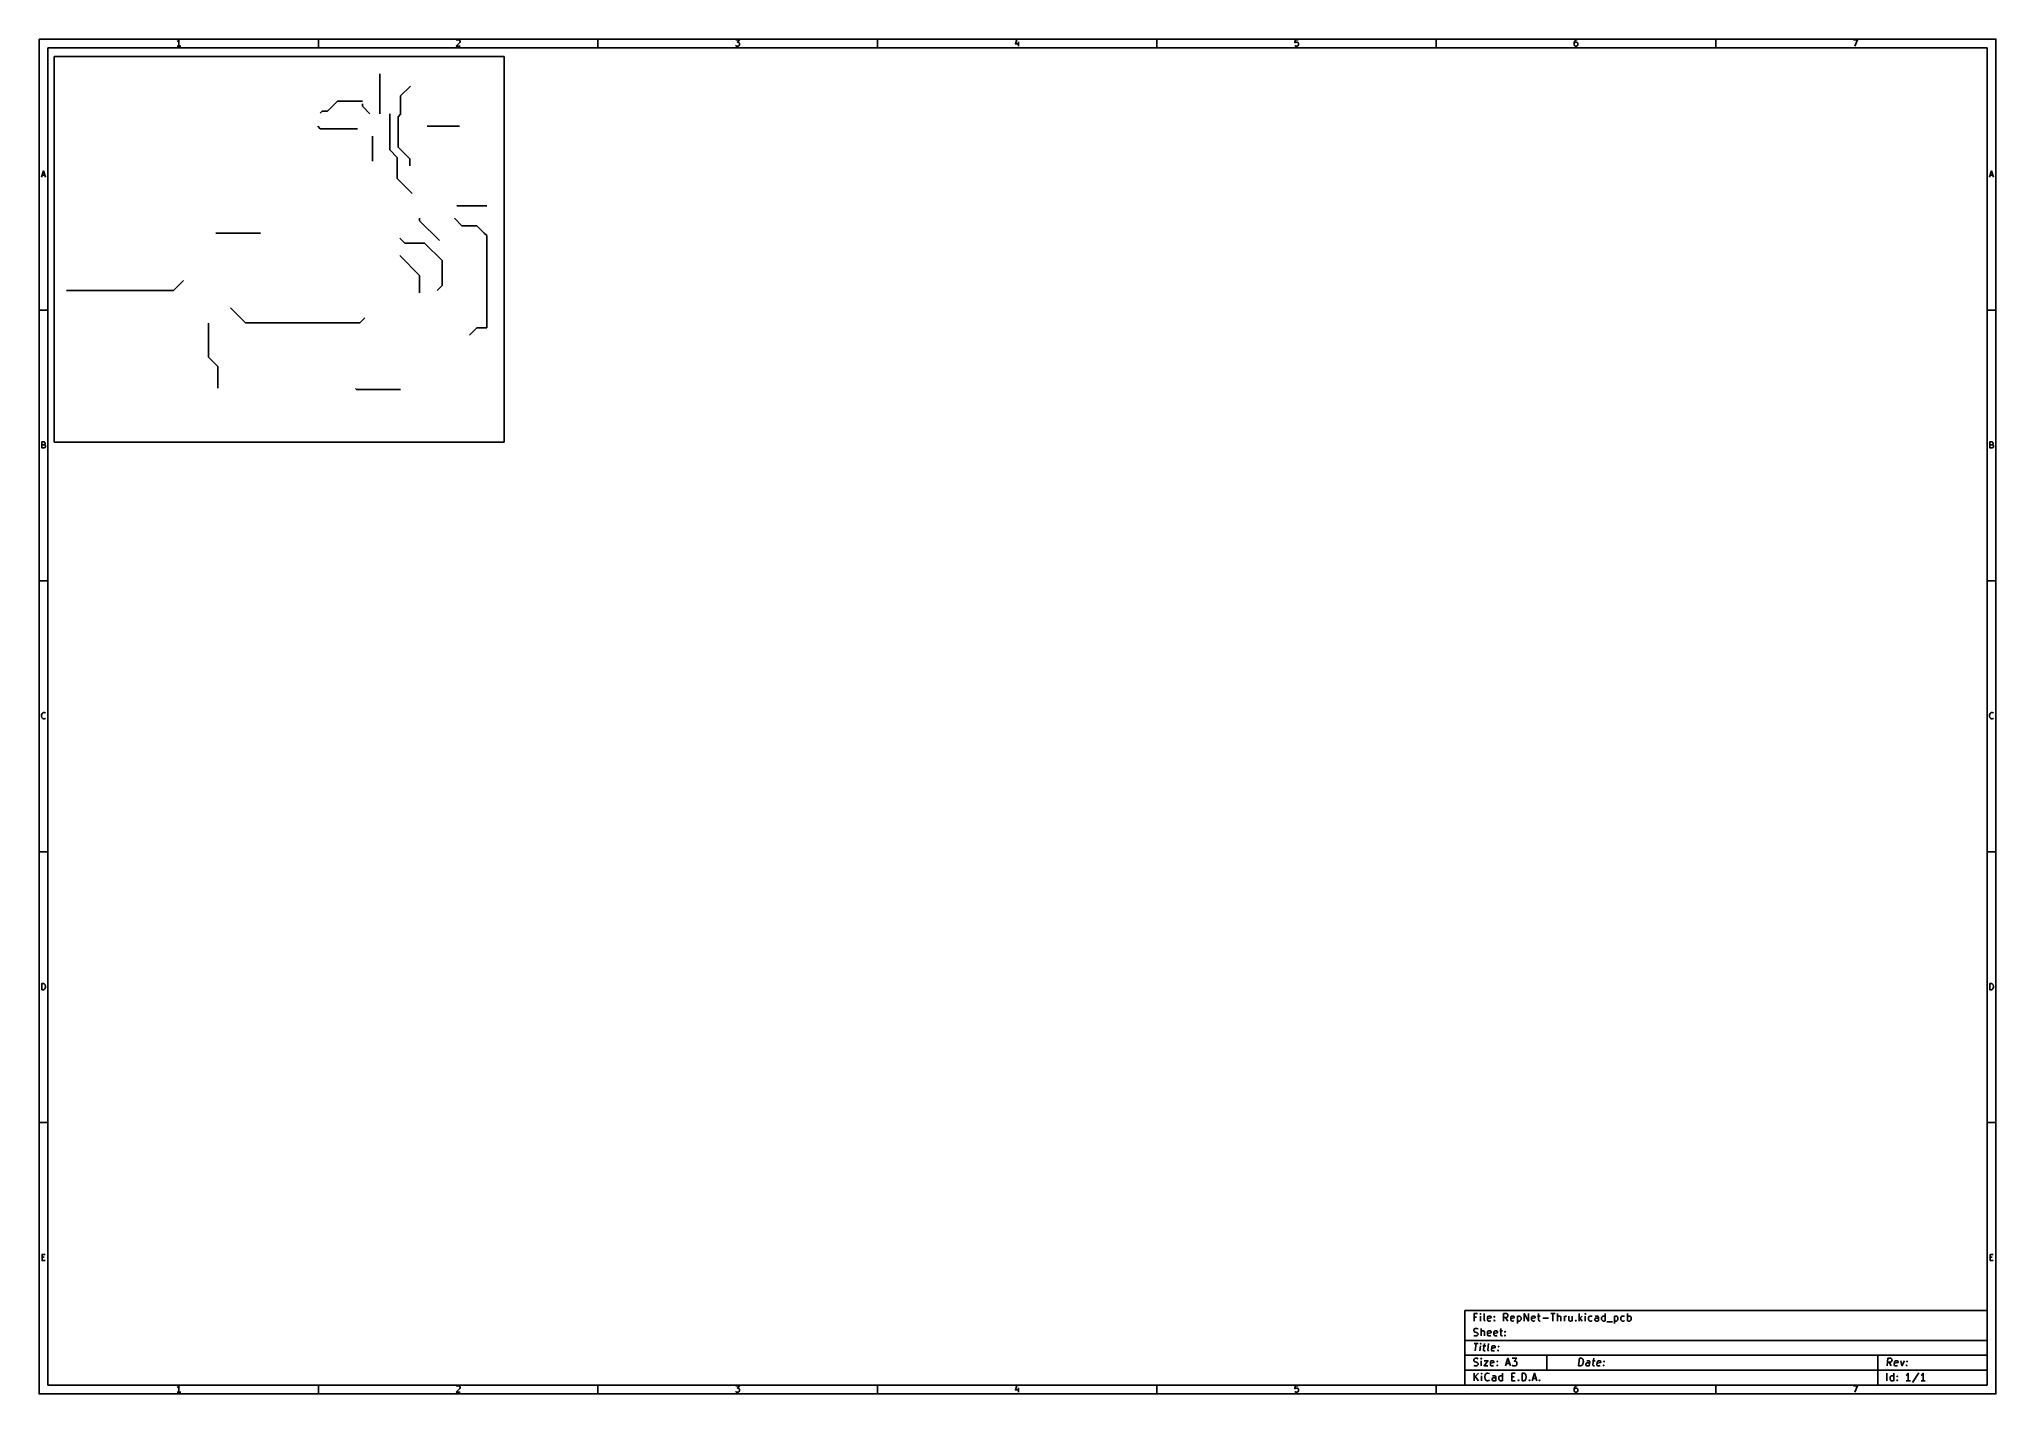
# Model space of a CAD drawing. Extents: x 3200 to 129080, y -89502 to -2358.
import ezdxf

# ---------------------------------------------------------------- set-up
doc = ezdxf.new("R2010")
doc.units = 0
doc.layers.get('0').update_dxf_attribs({"linetype": 'CONTINUOUS'})

msp = doc.modelspace()

# ---------------------------------------------------------------- linework, layer by layer
at = {"color": 7}
for points in [[(3200, -2358.104567), (129080, -2358.104567), (129080, -89502.104567), (3200, -89502.104567), (3200, -2358.104567)], [(12192, -2799.704567), (12192, -2399.704567), (12153.6, -2456.504567), (12115.2, -2494.904567), (12077.6, -2514.104567)], [(21176, -2358.104567), (21176, -2918.104567)], [(30053.6, -2438.104567), (30072, -2418.904567), (30110.4, -2399.704567), (30205.6, -2399.704567), (30244, -2418.904567), (30263.2, -2438.104567), (30281.6, -2475.704567), (30281.6, -2514.104567), (30263.2, -2570.904567), (30034.4, -2799.704567), (30281.6, -2799.704567)], [(39152, -2358.104567), (39152, -2918.104567)], [(48010.4, -2399.704567), (48257.6, -2399.704567), (48124.8, -2551.704567), (48181.6, -2551.704567), (48220, -2570.904567), (48239.2, -2590.104567), (48257.6, -2628.504567), (48257.6, -2723.704567), (48239.2, -2761.304567), (48220, -2780.504567), (48181.6, -2799.704567), (48067.2, -2799.704567), (48029.6, -2780.504567), (48010.4, -2761.304567)], [(57128, -2358.104567), (57128, -2918.104567)], [(66100.8, -2380.504567), (66005.6, -2666.104567), (66252.8, -2666.104567)], [(75104, -2358.104567), (75104, -2918.104567)], [(84191.2, -2399.704567), (84000, -2399.704567), (83981.6, -2590.104567), (84000, -2570.904567), (84038.4, -2551.704567), (84133.6, -2551.704567), (84172, -2570.904567), (84191.2, -2590.104567), (84209.6, -2628.504567), (84209.6, -2723.704567), (84191.2, -2761.304567), (84172, -2780.504567), (84133.6, -2799.704567), (84038.4, -2799.704567), (84000, -2780.504567), (83981.6, -2761.304567)], [(93080, -2358.104567), (93080, -2918.104567)], [(102148, -2399.704567), (102072, -2399.704567), (102033.6, -2418.904567), (102014.4, -2438.104567), (101976, -2494.904567), (101957.6, -2570.904567), (101957.6, -2723.704567), (101976, -2761.304567), (101995.2, -2780.504567), (102033.6, -2799.704567), (102109.6, -2799.704567), (102148, -2780.504567), (102167.2, -2761.304567), (102185.6, -2723.704567), (102185.6, -2628.504567), (102167.2, -2590.104567), (102148, -2570.904567), (102109.6, -2551.704567), (102033.6, -2551.704567), (101995.2, -2570.904567), (101976, -2590.104567), (101957.6, -2628.504567)], [(111056, -2358.104567), (111056, -2918.104567)], [(119914.4, -2399.704567), (120180.8, -2399.704567), (120009.6, -2799.704567)], [(3760, -2918.104567), (128520, -2918.104567), (128520, -88942.104567), (3760, -88942.104567), (3760, -2918.104567)], [(33120, -3478.104567), (4160, -3478.104567)], [(4160, -28278.104567), (4160, -3478.104567)], [(12305.6, -2799.704567), (12077.6, -2799.704567)], [(33120, -3478.104567), (33120, -15478.104567)], [(66196, -2533.304567), (66196, -2799.704567)], [(25120, -7158.104567), (25120, -4918.104567), (25120, -4598.104567)], [(26456, -7189.304567), (26456, -6007.704567), (27086.4, -5378.104567)], [(21400, -6998.104567), (21280, -7118.104567)], [(21400, -6998.104567), (21760, -6998.104567)], [(21760, -6998.104567), (22400, -6358.104567)], [(22400, -6358.104567), (24000, -6358.104567)], [(24000, -6678.104567), (24000, -6518.104567)], [(24480, -7158.104567), (24000, -6678.104567)], [(25760, -7158.104567), (25760, -9484.504567), (26240, -9964.504567)], [(26299.2, -7346.904567), (26456, -7189.304567)], [(26299.2, -9314.904567), (26299.2, -7346.904567)], [(21120, -7958.104567), (21280, -8118.104567)], [(21280, -8118.104567), (23680, -8118.104567)], [(24640, -10198.104567), (24640, -8598.104567)], [(28160, -7958.104567), (30240, -7958.104567)], [(26240, -10198.104567), (26240, -9964.504567)], [(27040, -10055.704567), (26299.2, -9314.904567)], [(27040, -10518.104567), (27040, -10055.704567)], [(3346.4, -11231.704567), (3480, -10831.704567), (3612.8, -11231.704567)], [(3384, -11117.304567), (3575.2, -11117.304567)], [(27200, -12278.104567), (26240, -11318.104567), (26240, -10198.104567)], [(128666.4, -11231.704567), (128800, -10831.704567), (128932.8, -11231.704567)], [(128704, -11117.304567), (128895.2, -11117.304567)], [(30080, -13078.104567), (32000, -13078.104567)], [(14560, -14838.104567), (17440, -14838.104567)], [(28960, -15318.104567), (27680, -14038.104567), (27680, -13878.104567)], [(29920, -13878.104567), (30400, -14358.104567), (31360, -14358.104567)], [(31360, -14358.104567), (31840, -14838.104567)], [(31840, -14838.104567), (32000, -14998.104567)], [(32000, -14998.104567), (32000, -20918.104567)], [(26400, -15158.104567), (26720, -15478.104567)], [(26400, -16278.104567), (27680, -17558.104567)], [(26720, -15478.104567), (28000, -15478.104567)], [(28000, -15478.104567), (29120, -16598.104567)], [(33120, -15478.104567), (33120, -18518.104567)], [(27680, -17558.104567), (27680, -18678.104567)], [(29120, -16598.104567), (29120, -18198.104567)], [(12480, -17878.104567), (11840, -18518.104567), (4960, -18518.104567)], [(29120, -18198.104567), (28800, -18518.104567)], [(33120, -18518.104567), (33120, -27318.104567)], [(3200, -19782.104567), (3760, -19782.104567)], [(16480, -20598.104567), (15520, -19638.104567)], [(129080, -19782.104567), (128520, -19782.104567)], [(14700, -24818.104567), (14700, -23418.104567), (14100, -22818.104567), (14100, -20618.104567)], [(23840, -20598.104567), (16480, -20598.104567)], [(24160, -20278.104567), (23840, -20598.104567)], [(32000, -20918.104567), (31360, -20918.104567), (30880, -21398.104567)], [(23543.2, -24826.904567), (23621.6, -24906.104567)], [(23621.6, -24906.104567), (26456, -24906.104567)], [(33120, -28278.104567), (33120, -26998.104567)], [(3508, -28446.104567), (3565.6, -28465.304567), (3584, -28484.504567), (3603.2, -28522.104567), (3603.2, -28579.704567), (3584, -28617.304567), (3565.6, -28636.504567), (3527.2, -28655.704567), (3375.2, -28655.704567), (3375.2, -28255.704567), (3508, -28255.704567), (3546.4, -28274.904567), (3565.6, -28294.104567), (3584, -28331.704567), (3584, -28370.104567), (3565.6, -28407.704567), (3546.4, -28426.904567), (3508, -28446.104567), (3375.2, -28446.104567)], [(8000, -28278.104567), (4160, -28278.104567)], [(8000, -28278.104567), (21440, -28278.104567)], [(21440, -28278.104567), (33120, -28278.104567)], [(128828, -28446.104567), (128885.6, -28465.304567), (128904, -28484.504567), (128923.2, -28522.104567), (128923.2, -28579.704567), (128904, -28617.304567), (128885.6, -28636.504567), (128847.2, -28655.704567), (128695.2, -28655.704567), (128695.2, -28255.704567), (128828, -28255.704567), (128866.4, -28274.904567), (128885.6, -28294.104567), (128904, -28331.704567), (128904, -28370.104567), (128885.6, -28407.704567), (128866.4, -28426.904567), (128828, -28446.104567), (128695.2, -28446.104567)], [(3200, -37206.104567), (3760, -37206.104567)], [(129080, -37206.104567), (128520, -37206.104567)], [(3603.2, -46041.304567), (3584, -46060.504567), (3527.2, -46079.704567), (3488.8, -46079.704567), (3432, -46060.504567), (3393.6, -46022.104567), (3375.2, -45984.504567), (3356, -45908.504567), (3356, -45850.904567), (3375.2, -45774.904567), (3393.6, -45736.504567), (3432, -45698.904567), (3488.8, -45679.704567), (3527.2, -45679.704567), (3584, -45698.904567), (3603.2, -45718.104567)], [(128923.2, -46041.304567), (128904, -46060.504567), (128847.2, -46079.704567), (128808.8, -46079.704567), (128752, -46060.504567), (128713.6, -46022.104567), (128695.2, -45984.504567), (128676, -45908.504567), (128676, -45850.904567), (128695.2, -45774.904567), (128713.6, -45736.504567), (128752, -45698.904567), (128808.8, -45679.704567), (128847.2, -45679.704567), (128904, -45698.904567), (128923.2, -45718.104567)], [(3200, -54630.104567), (3760, -54630.104567)], [(129080, -54630.104567), (128520, -54630.104567)], [(3375.2, -63503.704567), (3375.2, -63103.704567), (3470.4, -63103.704567), (3527.2, -63122.904567), (3565.6, -63160.504567), (3584, -63198.904567), (3603.2, -63274.904567), (3603.2, -63332.504567), (3584, -63408.504567), (3565.6, -63446.104567), (3527.2, -63484.504567), (3470.4, -63503.704567), (3375.2, -63503.704567)], [(128695.2, -63503.704567), (128695.2, -63103.704567), (128790.4, -63103.704567), (128847.2, -63122.904567), (128885.6, -63160.504567), (128904, -63198.904567), (128923.2, -63274.904567), (128923.2, -63332.504567), (128904, -63408.504567), (128885.6, -63446.104567), (128847.2, -63484.504567), (128790.4, -63503.704567), (128695.2, -63503.704567)], [(3200, -72054.104567), (3760, -72054.104567)], [(129080, -72054.104567), (128520, -72054.104567)], [(3584, -80927.704567), (3393.6, -80927.704567), (3393.6, -80527.704567), (3584, -80527.704567)], [(128904, -80927.704567), (128713.6, -80927.704567), (128713.6, -80527.704567), (128904, -80527.704567)], [(3393.6, -80718.104567), (3527.2, -80718.104567)], [(128713.6, -80718.104567), (128847.2, -80718.104567)], [(94920, -84142.104567), (94920, -88942.104567)], [(94920, -84142.104567), (128520, -84142.104567)], [(94920, -84142.104567), (128520, -84142.104567)], [(95513.6, -84815.704567), (95513.6, -84335.704567), (95742.4, -84335.704567)], [(95925.6, -84335.704567), (95902.4, -84358.904567), (95925.6, -84382.104567), (95948, -84358.904567), (95925.6, -84335.704567), (95925.6, -84382.104567)], [(96222.4, -84815.704567), (96176.8, -84793.304567), (96153.6, -84747.704567), (96153.6, -84335.704567)], [(97411.2, -84815.704567), (97411.2, -84335.704567), (97593.6, -84335.704567), (97640, -84358.904567), (97662.4, -84382.104567), (97685.6, -84427.704567), (97685.6, -84495.704567), (97662.4, -84542.104567), (97640, -84564.504567), (97593.6, -84587.704567), (97411.2, -84587.704567)], [(98736.8, -84815.704567), (98736.8, -84335.704567), (99011.2, -84815.704567), (99011.2, -84335.704567)], [(99651.2, -84335.704567), (99651.2, -84747.704567), (99673.6, -84793.304567), (99720, -84815.704567), (99765.6, -84815.704567)], [(100451.2, -84335.704567), (100725.6, -84335.704567)], [(100588, -84815.704567), (100588, -84335.704567)], [(100885.6, -84815.704567), (100885.6, -84335.704567)], [(102280, -84815.704567), (102280, -84335.704567)], [(102668, -84335.704567), (102645.6, -84358.904567), (102668, -84382.104567), (102691.2, -84358.904567), (102668, -84335.704567), (102668, -84382.104567)], [(103948, -84815.704567), (103948, -84335.704567)], [(105388, -84815.704567), (105388, -84335.704567)], [(95491.2, -85753.304567), (95560, -85775.704567), (95673.6, -85775.704567), (95720, -85753.304567), (95742.4, -85730.104567), (95765.6, -85684.504567), (95765.6, -85638.904567), (95742.4, -85593.304567), (95720, -85570.104567), (95673.6, -85547.704567), (95582.4, -85524.504567), (95536.8, -85502.104567), (95513.6, -85478.904567), (95491.2, -85433.304567), (95491.2, -85387.704567), (95513.6, -85342.104567), (95536.8, -85318.904567), (95582.4, -85295.704567), (95696.8, -85295.704567), (95765.6, -85318.904567)], [(95673.6, -84564.504567), (95513.6, -84564.504567)], [(95925.6, -84815.704567), (95925.6, -84495.704567)], [(95971.2, -85775.704567), (95971.2, -85295.704567)], [(96176.8, -85775.704567), (96176.8, -85524.504567), (96153.6, -85478.904567), (96108, -85455.704567), (96040, -85455.704567), (95993.6, -85478.904567), (95971.2, -85502.104567)], [(96588, -84793.304567), (96542.4, -84815.704567), (96451.2, -84815.704567), (96405.6, -84793.304567), (96382.4, -84747.704567), (96382.4, -84564.504567), (96405.6, -84518.904567), (96451.2, -84495.704567), (96542.4, -84495.704567), (96588, -84518.904567), (96611.2, -84564.504567), (96611.2, -84610.104567), (96382.4, -84655.704567)], [(96588, -85753.304567), (96542.4, -85775.704567), (96451.2, -85775.704567), (96405.6, -85753.304567), (96382.4, -85707.704567), (96382.4, -85524.504567), (96405.6, -85478.904567), (96451.2, -85455.704567), (96542.4, -85455.704567), (96588, -85478.904567), (96611.2, -85524.504567), (96611.2, -85570.104567), (96382.4, -85615.704567)], [(96816.8, -84518.904567), (96840, -84542.104567), (96816.8, -84564.504567), (96793.6, -84542.104567), (96816.8, -84518.904567), (96816.8, -84564.504567)], [(96816.8, -84770.104567), (96840, -84793.304567), (96816.8, -84815.704567), (96793.6, -84793.304567), (96816.8, -84770.104567), (96816.8, -84815.704567)], [(97000, -85753.304567), (96953.6, -85775.704567), (96862.4, -85775.704567), (96816.8, -85753.304567), (96793.6, -85707.704567), (96793.6, -85524.504567), (96816.8, -85478.904567), (96862.4, -85455.704567), (96953.6, -85455.704567), (97000, -85478.904567), (97022.4, -85524.504567), (97022.4, -85570.104567), (96793.6, -85615.704567)], [(97160, -85455.704567), (97342.4, -85455.704567)], [(97228, -85295.704567), (97228, -85707.704567), (97251.2, -85753.304567), (97296.8, -85775.704567), (97342.4, -85775.704567)], [(97502.4, -85478.904567), (97525.6, -85502.104567), (97502.4, -85524.504567), (97480, -85502.104567), (97502.4, -85478.904567), (97502.4, -85524.504567)], [(97685.6, -84815.704567), (97525.6, -84587.704567)], [(98073.6, -84793.304567), (98028, -84815.704567), (97936.8, -84815.704567), (97891.2, -84793.304567), (97868, -84747.704567), (97868, -84564.504567), (97891.2, -84518.904567), (97936.8, -84495.704567), (98028, -84495.704567), (98073.6, -84518.904567), (98096.8, -84564.504567), (98096.8, -84610.104567), (97868, -84655.704567)], [(98302.4, -84495.704567), (98302.4, -84975.704567)], [(98302.4, -84518.904567), (98348, -84495.704567), (98440, -84495.704567), (98485.6, -84518.904567), (98508, -84542.104567), (98531.2, -84587.704567), (98531.2, -84724.504567), (98508, -84770.104567), (98485.6, -84793.304567), (98440, -84815.704567), (98348, -84815.704567), (98302.4, -84793.304567)], [(99422.4, -84793.304567), (99376.8, -84815.704567), (99285.6, -84815.704567), (99240, -84793.304567), (99216.8, -84747.704567), (99216.8, -84564.504567), (99240, -84518.904567), (99285.6, -84495.704567), (99376.8, -84495.704567), (99422.4, -84518.904567), (99445.6, -84564.504567), (99445.6, -84610.104567), (99216.8, -84655.704567)], [(99582.4, -84495.704567), (99765.6, -84495.704567)], [(99925.6, -84633.304567), (100291.2, -84633.304567)], [(101091.2, -84815.704567), (101091.2, -84564.504567), (101068, -84518.904567), (101022.4, -84495.704567), (100953.6, -84495.704567), (100908, -84518.904567), (100885.6, -84542.104567)], [(101320, -84815.704567), (101320, -84495.704567)], [(101320, -84587.704567), (101342.4, -84542.104567), (101365.6, -84518.904567), (101411.2, -84495.704567), (101456.8, -84495.704567)], [(101616.8, -84495.704567), (101616.8, -84747.704567), (101640, -84793.304567), (101685.6, -84815.704567), (101753.6, -84815.704567), (101800, -84793.304567), (101822.4, -84770.104567)], [(101822.4, -84495.704567), (101822.4, -84815.704567)], [(102051.2, -84770.104567), (102073.6, -84793.304567), (102051.2, -84815.704567), (102028, -84793.304567), (102051.2, -84770.104567), (102051.2, -84815.704567)], [(102462.4, -84495.704567), (102280, -84678.904567)], [(102325.6, -84633.304567), (102462.4, -84815.704567)], [(102668, -84815.704567), (102668, -84495.704567)], [(103102.4, -84793.304567), (103056.8, -84815.704567), (102965.6, -84815.704567), (102920, -84793.304567), (102896.8, -84770.104567), (102873.6, -84724.504567), (102873.6, -84587.704567), (102896.8, -84542.104567), (102920, -84518.904567), (102965.6, -84495.704567), (103056.8, -84495.704567), (103102.4, -84518.904567)], [(103513.6, -84793.304567), (103468, -84815.704567), (103353.6, -84815.704567), (103308, -84793.304567), (103285.6, -84747.704567), (103285.6, -84702.104567), (103308, -84655.704567), (103353.6, -84633.304567), (103468, -84633.304567), (103513.6, -84610.104567)], [(103513.6, -84815.704567), (103513.6, -84564.504567), (103491.2, -84518.904567), (103445.6, -84495.704567), (103353.6, -84495.704567), (103308, -84518.904567)], [(103948, -84793.304567), (103902.4, -84815.704567), (103811.2, -84815.704567), (103765.6, -84793.304567), (103742.4, -84770.104567), (103720, -84724.504567), (103720, -84587.704567), (103742.4, -84542.104567), (103765.6, -84518.904567), (103811.2, -84495.704567), (103902.4, -84495.704567), (103948, -84518.904567)], [(104062.4, -84862.104567), (104428, -84862.104567)], [(104542.4, -84495.704567), (104542.4, -84975.704567)], [(104542.4, -84518.904567), (104588, -84495.704567), (104680, -84495.704567), (104725.6, -84518.904567), (104748, -84542.104567), (104771.2, -84587.704567), (104771.2, -84724.504567), (104748, -84770.104567), (104725.6, -84793.304567), (104680, -84815.704567), (104588, -84815.704567), (104542.4, -84793.304567)], [(105182.4, -84793.304567), (105136.8, -84815.704567), (105045.6, -84815.704567), (105000, -84793.304567), (104976.8, -84770.104567), (104953.6, -84724.504567), (104953.6, -84587.704567), (104976.8, -84542.104567), (105000, -84518.904567), (105045.6, -84495.704567), (105136.8, -84495.704567), (105182.4, -84518.904567)], [(105388, -84518.904567), (105433.6, -84495.704567), (105525.6, -84495.704567), (105571.2, -84518.904567), (105593.6, -84542.104567), (105616.8, -84587.704567), (105616.8, -84724.504567), (105593.6, -84770.104567), (105571.2, -84793.304567), (105525.6, -84815.704567), (105433.6, -84815.704567), (105388, -84793.304567)], [(94920, -86062.104567), (128520, -86062.104567)], [(95511.2, -86255.704567), (95785.6, -86255.704567)], [(95588, -86735.704567), (95648, -86255.704567)], [(95885.6, -86735.704567), (95925.6, -86415.704567)], [(95945.6, -86255.704567), (95920, -86278.904567), (95940, -86302.104567), (95965.6, -86278.904567), (95945.6, -86255.704567), (95940, -86302.104567)], [(96085.6, -86415.704567), (96268, -86415.704567)], [(96173.6, -86255.704567), (96122.4, -86667.704567), (96140, -86713.304567), (96182.4, -86735.704567), (96228, -86735.704567)], [(96456.8, -86735.704567), (96413.6, -86713.304567), (96396.8, -86667.704567), (96448, -86255.704567)], [(96825.6, -86713.304567), (96776.8, -86735.704567), (96685.6, -86735.704567), (96642.4, -86713.304567), (96625.6, -86667.704567), (96648, -86484.504567), (96676.8, -86438.904567), (96725.6, -86415.704567), (96816.8, -86415.704567), (96860, -86438.904567), (96876.8, -86484.504567), (96871.2, -86530.104567), (96636.8, -86575.704567)], [(97056.8, -86690.104567), (97076.8, -86713.304567), (97051.2, -86735.704567), (97031.2, -86713.304567), (97056.8, -86690.104567), (97051.2, -86735.704567)], [(97088, -86438.904567), (97108, -86462.104567), (97082.4, -86484.504567), (97062.4, -86462.104567), (97088, -86438.904567), (97082.4, -86484.504567)], [(97502.4, -85730.104567), (97525.6, -85753.304567), (97502.4, -85775.704567), (97480, -85753.304567), (97502.4, -85730.104567), (97502.4, -85775.704567)], [(94920, -87022.104567), (128520, -87022.104567)], [(94920, -87982.104567), (128520, -87982.104567)], [(95491.2, -87673.304567), (95560, -87695.704567), (95673.6, -87695.704567), (95720, -87673.304567), (95742.4, -87650.104567), (95765.6, -87604.504567), (95765.6, -87558.904567), (95742.4, -87513.304567), (95720, -87490.104567), (95673.6, -87467.704567), (95582.4, -87444.504567), (95536.8, -87422.104567), (95513.6, -87398.904567), (95491.2, -87353.304567), (95491.2, -87307.704567), (95513.6, -87262.104567), (95536.8, -87238.904567), (95582.4, -87215.704567), (95696.8, -87215.704567), (95765.6, -87238.904567)], [(95971.2, -87215.704567), (95948, -87238.904567), (95971.2, -87262.104567), (95993.6, -87238.904567), (95971.2, -87215.704567), (95971.2, -87262.104567)], [(95971.2, -87695.704567), (95971.2, -87375.704567)], [(96153.6, -87375.704567), (96405.6, -87375.704567), (96153.6, -87695.704567), (96405.6, -87695.704567)], [(96771.2, -87673.304567), (96725.6, -87695.704567), (96633.6, -87695.704567), (96588, -87673.304567), (96565.6, -87627.704567), (96565.6, -87444.504567), (96588, -87398.904567), (96633.6, -87375.704567), (96725.6, -87375.704567), (96771.2, -87398.904567), (96793.6, -87444.504567), (96793.6, -87490.104567), (96565.6, -87535.704567)], [(97000, -87398.904567), (97022.4, -87422.104567), (97000, -87444.504567), (96976.8, -87422.104567), (97000, -87398.904567), (97000, -87444.504567)], [(97000, -87650.104567), (97022.4, -87673.304567), (97000, -87695.704567), (96976.8, -87673.304567), (97000, -87650.104567), (97000, -87695.704567)], [(97525.6, -87695.704567), (97685.6, -87215.704567), (97845.6, -87695.704567)], [(97571.2, -87558.904567), (97800, -87558.904567)], [(97960, -87215.704567), (98256.8, -87215.704567), (98096.8, -87398.904567), (98165.6, -87398.904567), (98211.2, -87422.104567), (98233.6, -87444.504567), (98256.8, -87490.104567), (98256.8, -87604.504567), (98233.6, -87650.104567), (98211.2, -87673.304567), (98165.6, -87695.704567), (98028, -87695.704567), (97982.4, -87673.304567), (97960, -87650.104567)], [(100200, -87022.104567), (100200, -87982.104567)], [(102240, -87695.704567), (102300, -87215.704567), (102413.6, -87215.704567), (102480, -87238.904567), (102520, -87284.504567), (102536.8, -87330.104567), (102548, -87422.104567), (102540, -87490.104567), (102505.6, -87582.104567), (102476.8, -87627.704567), (102425.6, -87673.304567), (102353.6, -87695.704567), (102240, -87695.704567)], [(102928, -87673.304567), (102880, -87695.704567), (102765.6, -87695.704567), (102722.4, -87673.304567), (102705.6, -87627.704567), (102711.2, -87582.104567), (102740, -87535.704567), (102788, -87513.304567), (102902.4, -87513.304567), (102951.2, -87490.104567)], [(102925.6, -87695.704567), (102956.8, -87444.504567), (102940, -87398.904567), (102896.8, -87375.704567), (102805.6, -87375.704567), (102756.8, -87398.904567)], [(103125.6, -87375.704567), (103308, -87375.704567)], [(103213.6, -87215.704567), (103162.4, -87627.704567), (103180, -87673.304567), (103222.4, -87695.704567), (103268, -87695.704567)], [(103613.6, -87673.304567), (103565.6, -87695.704567), (103473.6, -87695.704567), (103431.2, -87673.304567), (103413.6, -87627.704567), (103436.8, -87444.504567), (103465.6, -87398.904567), (103513.6, -87375.704567), (103605.6, -87375.704567), (103648, -87398.904567), (103665.6, -87444.504567), (103660, -87490.104567), (103425.6, -87535.704567)], [(103845.6, -87650.104567), (103865.6, -87673.304567), (103840, -87695.704567), (103820, -87673.304567), (103845.6, -87650.104567), (103840, -87695.704567)], [(103876.8, -87398.904567), (103896.8, -87422.104567), (103871.2, -87444.504567), (103851.2, -87422.104567), (103876.8, -87398.904567), (103871.2, -87444.504567)], [(121480, -87022.104567), (121480, -88942.104567)], [(122080, -87695.704567), (122140, -87215.704567), (122322.4, -87215.704567), (122365.6, -87238.904567), (122385.6, -87262.104567), (122402.4, -87307.704567), (122393.6, -87375.704567), (122365.6, -87422.104567), (122340, -87444.504567), (122291.2, -87467.704567), (122108, -87467.704567)], [(122353.6, -87695.704567), (122222.4, -87467.704567)], [(122745.6, -87673.304567), (122696.8, -87695.704567), (122605.6, -87695.704567), (122562.4, -87673.304567), (122545.6, -87627.704567), (122568, -87444.504567), (122596.8, -87398.904567), (122645.6, -87375.704567), (122736.8, -87375.704567), (122780, -87398.904567), (122796.8, -87444.504567), (122791.2, -87490.104567), (122556.8, -87535.704567)], [(122965.6, -87375.704567), (123040, -87695.704567), (123193.6, -87375.704567)], [(123342.4, -87650.104567), (123362.4, -87673.304567), (123336.8, -87695.704567), (123316.8, -87673.304567), (123342.4, -87650.104567), (123336.8, -87695.704567)], [(123373.6, -87398.904567), (123393.6, -87422.104567), (123368, -87444.504567), (123348, -87422.104567), (123373.6, -87398.904567), (123368, -87444.504567)], [(12192, -89383.704567), (12192, -88983.704567), (12153.6, -89040.504567), (12115.2, -89078.904567), (12077.6, -89098.104567)], [(21176, -89502.104567), (21176, -88942.104567)], [(30053.6, -89022.104567), (30072, -89002.904567), (30110.4, -88983.704567), (30205.6, -88983.704567), (30244, -89002.904567), (30263.2, -89022.104567), (30281.6, -89059.704567), (30281.6, -89098.104567), (30263.2, -89154.904567), (30034.4, -89383.704567), (30281.6, -89383.704567)], [(39152, -89502.104567), (39152, -88942.104567)], [(48010.4, -88983.704567), (48257.6, -88983.704567), (48124.8, -89135.704567), (48181.6, -89135.704567), (48220, -89154.904567), (48239.2, -89174.104567), (48257.6, -89212.504567), (48257.6, -89307.704567), (48239.2, -89345.304567), (48220, -89364.504567), (48181.6, -89383.704567), (48067.2, -89383.704567), (48029.6, -89364.504567), (48010.4, -89345.304567)], [(57128, -89502.104567), (57128, -88942.104567)], [(66100.8, -88964.504567), (66005.6, -89250.104567), (66252.8, -89250.104567)], [(66196, -89117.304567), (66196, -89383.704567)], [(75104, -89502.104567), (75104, -88942.104567)], [(84191.2, -88983.704567), (84000, -88983.704567), (83981.6, -89174.104567), (84000, -89154.904567), (84038.4, -89135.704567), (84133.6, -89135.704567), (84172, -89154.904567), (84191.2, -89174.104567), (84209.6, -89212.504567), (84209.6, -89307.704567), (84191.2, -89345.304567), (84172, -89364.504567), (84133.6, -89383.704567), (84038.4, -89383.704567), (84000, -89364.504567), (83981.6, -89345.304567)], [(93080, -89502.104567), (93080, -88942.104567)], [(95513.6, -88655.704567), (95513.6, -88175.704567)], [(95788, -88175.704567), (95513.6, -88450.104567)], [(95788, -88655.704567), (95582.4, -88382.104567)], [(95993.6, -88175.704567), (95971.2, -88198.904567), (95993.6, -88222.104567), (96016.8, -88198.904567), (95993.6, -88175.704567), (95993.6, -88222.104567)], [(95993.6, -88655.704567), (95993.6, -88335.704567)], [(96496.8, -88610.104567), (96473.6, -88633.304567), (96405.6, -88655.704567), (96360, -88655.704567), (96291.2, -88633.304567), (96245.6, -88587.704567), (96222.4, -88542.104567), (96200, -88450.104567), (96200, -88382.104567), (96222.4, -88290.104567), (96245.6, -88244.504567), (96291.2, -88198.904567), (96360, -88175.704567), (96405.6, -88175.704567), (96473.6, -88198.904567), (96496.8, -88222.104567)], [(96908, -88633.304567), (96862.4, -88655.704567), (96748, -88655.704567), (96702.4, -88633.304567), (96680, -88587.704567), (96680, -88542.104567), (96702.4, -88495.704567), (96748, -88473.304567), (96862.4, -88473.304567), (96908, -88450.104567)], [(96908, -88655.704567), (96908, -88404.504567), (96885.6, -88358.904567), (96840, -88335.704567), (96748, -88335.704567), (96702.4, -88358.904567)], [(97342.4, -88633.304567), (97296.8, -88655.704567), (97205.6, -88655.704567), (97160, -88633.304567), (97136.8, -88610.104567), (97113.6, -88564.504567), (97113.6, -88427.704567), (97136.8, -88382.104567), (97160, -88358.904567), (97205.6, -88335.704567), (97296.8, -88335.704567), (97342.4, -88358.904567)], [(97342.4, -88655.704567), (97342.4, -88175.704567)], [(98165.6, -88655.704567), (97936.8, -88655.704567), (97936.8, -88175.704567), (98165.6, -88175.704567)], [(97936.8, -88404.504567), (98096.8, -88404.504567)], [(98371.2, -88610.104567), (98393.6, -88633.304567), (98371.2, -88655.704567), (98348, -88633.304567), (98371.2, -88610.104567), (98371.2, -88655.704567)], [(98599.2, -88655.704567), (98599.2, -88175.704567), (98713.6, -88175.704567), (98782.4, -88198.904567), (98828, -88244.504567), (98851.2, -88290.104567), (98873.6, -88382.104567), (98873.6, -88450.104567), (98851.2, -88542.104567), (98828, -88587.704567), (98782.4, -88633.304567), (98713.6, -88655.704567), (98599.2, -88655.704567)], [(99079.2, -88610.104567), (99102.4, -88633.304567), (99079.2, -88655.704567), (99056.8, -88633.304567), (99079.2, -88610.104567), (99079.2, -88655.704567)], [(99239.2, -88655.704567), (99399.2, -88175.704567), (99559.2, -88655.704567)], [(99285.6, -88518.904567), (99513.6, -88518.904567)], [(99719.2, -88610.104567), (99742.4, -88633.304567), (99719.2, -88655.704567), (99696.8, -88633.304567), (99719.2, -88610.104567), (99719.2, -88655.704567)], [(102148, -88983.704567), (102072, -88983.704567), (102033.6, -89002.904567), (102014.4, -89022.104567), (101976, -89078.904567), (101957.6, -89154.904567), (101957.6, -89307.704567), (101976, -89345.304567), (101995.2, -89364.504567), (102033.6, -89383.704567), (102109.6, -89383.704567), (102148, -89364.504567), (102167.2, -89345.304567), (102185.6, -89307.704567), (102185.6, -89212.504567), (102167.2, -89174.104567), (102148, -89154.904567), (102109.6, -89135.704567), (102033.6, -89135.704567), (101995.2, -89154.904567), (101976, -89174.104567), (101957.6, -89212.504567)], [(111056, -89502.104567), (111056, -88942.104567)], [(119914.4, -88983.704567), (120180.8, -88983.704567), (120009.6, -89383.704567)], [(122073.6, -88655.704567), (122073.6, -88175.704567)], [(122508, -88633.304567), (122462.4, -88655.704567), (122371.2, -88655.704567), (122325.6, -88633.304567), (122302.4, -88610.104567), (122280, -88564.504567), (122280, -88427.704567), (122302.4, -88382.104567), (122325.6, -88358.904567), (122371.2, -88335.704567), (122462.4, -88335.704567), (122508, -88358.904567)], [(122508, -88655.704567), (122508, -88175.704567)], [(122736.8, -88358.904567), (122760, -88382.104567), (122736.8, -88404.504567), (122713.6, -88382.104567), (122736.8, -88358.904567), (122736.8, -88404.504567)], [(122736.8, -88610.104567), (122760, -88633.304567), (122736.8, -88655.704567), (122713.6, -88633.304567), (122736.8, -88610.104567), (122736.8, -88655.704567)], [(123445.6, -88655.704567), (123445.6, -88175.704567), (123399.2, -88244.504567), (123353.6, -88290.104567), (123308, -88313.304567)], [(123582.4, -88655.704567), (123308, -88655.704567)], [(124131.2, -88153.304567), (123720, -88770.104567)], [(124405.6, -88655.704567), (124405.6, -88175.704567), (124359.2, -88244.504567), (124313.6, -88290.104567), (124268, -88313.304567)], [(124542.4, -88655.704567), (124268, -88655.704567)], [(12305.6, -89383.704567), (12077.6, -89383.704567)]]:
    msp.add_lwpolyline(points, dxfattribs=at)

doc.saveas('drawing.dxf')
